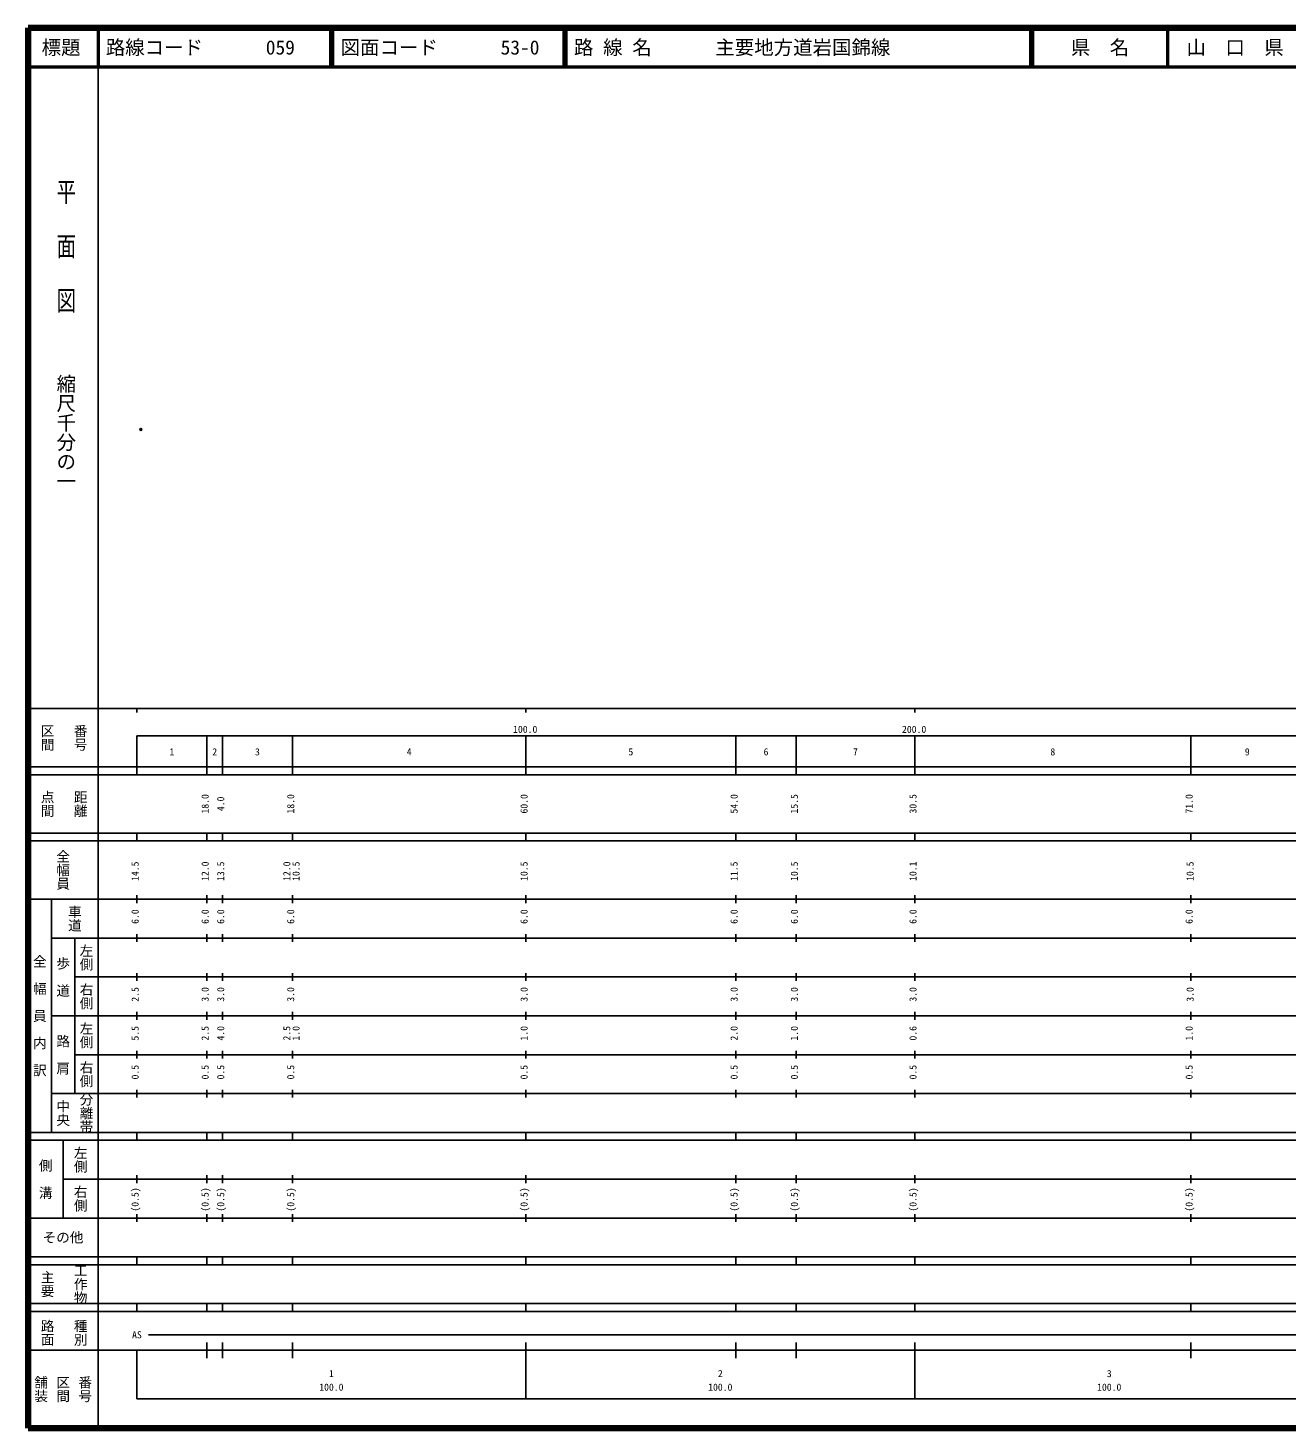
# Model space of a CAD drawing. Units: millimetres on the paper. Extents: x 40 to 680, y 20 to 380.
# Drawn here: x 40 to 363.7, y 20 to 380 of the extents above; entities that cross this region are included whole.
import ezdxf
from ezdxf.enums import TextEntityAlignment as Align

# ---------------------------------------------------------------- set-up
doc = ezdxf.new("R2010")
doc.units = ezdxf.units.MM
doc.header["$PDMODE"] = 32
doc.header["$PDSIZE"] = 0.5
doc.layers.add('M-OTRS', color=6, linetype='Continuous')
doc.layers.add('M-TTL-TXT', color=7, linetype='Continuous')
for name, color, linetype, lineweight in [('M-TTL', 2, 'Continuous', 140), ('M-TTL-BAND', 7, 'Continuous', 25), ('M-TTL-LINE', 7, 'Continuous', 50)]:
    doc.layers.add(name, color=color, linetype=linetype, lineweight=lineweight)
doc.styles.add('@ＭＳ ゴシック', font='')
doc.styles.add('ＭＳ ゴシック', font='')
doc.styles.get('@ＭＳ ゴシック').set_extended_font_data('@MS Gothic')
doc.styles.get('ＭＳ ゴシック').set_extended_font_data('MS Gothic')

msp = doc.modelspace()

# ---------------------------------------------------------------- linework, layer by layer
at = {"layer": 'M-OTRS'}
msp.add_point((69.038, 276.781), dxfattribs=at)
at = {"layer": 'M-TTL'}
for p, q in [((40, 380), (40, 20)), ((680, 380), (40, 380)), ((40, 20), (680, 20))]:
    msp.add_line(p, q, dxfattribs=at)
at = {"layer": 'M-TTL-BAND'}
for p, q in [((58, 370), (58, 20)), ((40, 205), (579, 205)), ((68, 205), (68, 204)), ((168, 205), (168, 204)), ((268, 205), (268, 204)), ((68, 198), (579, 198)), ((68, 198), (68, 188)), ((86, 188), (86, 198)), ((90, 188), (90, 198)), ((108, 188), (108, 198)), ((168, 188), (168, 198)), ((222, 188), (222, 198)), ((237.5, 188), (237.5, 198)), ((268, 188), (268, 198)), ((339, 188), (339, 198)), ((40, 190), (579, 190)), ((40, 188), (579, 188)), ((40, 173), (579, 173)), ((68, 171), (68, 173)), ((86, 171), (86, 173)), ((90, 171), (90, 173)), ((108, 171), (108, 173)), ((168, 171), (168, 173)), ((222, 171), (222, 173)), ((237.5, 171), (237.5, 173)), ((268, 171), (268, 173)), ((339, 171), (339, 173)), ((40, 171), (579, 171)), ((40, 156), (579, 156)), ((46, 96), (46, 156)), ((68, 155), (68, 157)), ((86, 155), (86, 157)), ((90, 155), (90, 157)), ((108, 155), (108, 157)), ((168, 155), (168, 157)), ((222, 155), (222, 157)), ((237.5, 155), (237.5, 157)), ((268, 155), (268, 157)), ((339, 155), (339, 157)), ((46, 146), (579, 146)), ((52, 146), (52, 106)), ((68, 145), (68, 147)), ((86, 145), (86, 147)), ((90, 145), (90, 147)), ((108, 145), (108, 147)), ((168, 145), (168, 147)), ((222, 145), (222, 147)), ((237.5, 145), (237.5, 147)), ((268, 145), (268, 147)), ((339, 145), (339, 147)), ((68, 135), (68, 137)), ((86, 135), (86, 137)), ((90, 135), (90, 137)), ((108, 135), (108, 137)), ((168, 135), (168, 137)), ((222, 135), (222, 137)), ((237.5, 135), (237.5, 137)), ((268, 135), (268, 137)), ((339, 135), (339, 137)), ((52, 136), (579, 136)), ((46, 126), (579, 126)), ((68, 125), (68, 127)), ((86, 125), (86, 127)), ((90, 125), (90, 127)), ((108, 125), (108, 127)), ((168, 125), (168, 127)), ((222, 125), (222, 127)), ((237.5, 125), (237.5, 127)), ((268, 125), (268, 127)), ((339, 125), (339, 127)), ((52, 116), (579, 116)), ((68, 115), (68, 117)), ((86, 115), (86, 117)), ((90, 115), (90, 117)), ((108, 115), (108, 117)), ((168, 115), (168, 117)), ((222, 115), (222, 117)), ((237.5, 115), (237.5, 117)), ((268, 115), (268, 117)), ((339, 115), (339, 117)), ((46, 106), (579, 106)), ((68, 105), (68, 107)), ((86, 105), (86, 107)), ((90, 105), (90, 107)), ((108, 105), (108, 107)), ((168, 105), (168, 107)), ((222, 105), (222, 107)), ((237.5, 105), (237.5, 107)), ((268, 105), (268, 107)), ((339, 105), (339, 107)), ((40, 96), (579, 96)), ((40, 94), (579, 94)), ((49, 94), (49, 74)), ((68, 94), (68, 96)), ((86, 94), (86, 96)), ((90, 94), (90, 96)), ((108, 94), (108, 96)), ((168, 94), (168, 96)), ((222, 94), (222, 96)), ((237.5, 94), (237.5, 96)), ((268, 94), (268, 96)), ((339, 94), (339, 96)), ((49, 84), (579, 84)), ((68, 83), (68, 85)), ((86, 83), (86, 85)), ((90, 83), (90, 85)), ((108, 83), (108, 85)), ((168, 83), (168, 85)), ((222, 83), (222, 85)), ((237.5, 83), (237.5, 85)), ((268, 83), (268, 85)), ((339, 83), (339, 85)), ((40, 74), (579, 74)), ((68, 73), (68, 75)), ((86, 73), (86, 75)), ((90, 73), (90, 75)), ((108, 73), (108, 75)), ((168, 73), (168, 75)), ((222, 73), (222, 75)), ((237.5, 73), (237.5, 75)), ((268, 73), (268, 75)), ((339, 73), (339, 75)), ((40, 64), (579, 64)), ((40, 62), (579, 62)), ((68, 62), (68, 64)), ((86, 62), (86, 64)), ((90, 62), (90, 64)), ((108, 62), (108, 64)), ((168, 62), (168, 64)), ((222, 62), (222, 64)), ((237.5, 62), (237.5, 64)), ((268, 62), (268, 64)), ((339, 62), (339, 64)), ((40, 52), (579, 52)), ((68, 50), (68, 52)), ((86, 50), (86, 52)), ((90, 50), (90, 52)), ((108, 50), (108, 52)), ((168, 50), (168, 52)), ((222, 50), (222, 52)), ((237.5, 50), (237.5, 52)), ((268, 50), (268, 52)), ((339, 50), (339, 52)), ((40, 50), (579, 50)), ((71, 44), (565, 44)), ((40, 40), (579, 40)), ((68, 40), (68, 27.5)), ((86, 38), (86, 42)), ((90, 38), (90, 42)), ((108, 38), (108, 42)), ((168, 27.5), (168, 42)), ((222, 38), (222, 42)), ((237.5, 38), (237.5, 42)), ((268, 27.5), (268, 42)), ((339, 38), (339, 42)), ((68, 27.5), (579, 27.5))]:
    msp.add_line(p, q, dxfattribs=at)
at = {"layer": 'M-TTL-LINE'}
for p, q in [((58, 380), (58, 370)), ((117.75, 380), (117.75, 370)), ((118.25, 380), (118.25, 370)), ((177.75, 380), (177.75, 370)), ((178.25, 380), (178.25, 370)), ((297.75, 380), (297.75, 370)), ((298.25, 380), (298.25, 370)), ((333, 380), (333, 370)), ((40, 370), (680, 370))]:
    msp.add_line(p, q, dxfattribs=at)

# ---------------------------------------------------------------- texts
at = {"layer": 'M-TTL-BAND', "style": '@ＭＳ ゴシック', "width": 1.4}
msp.add_text('平  面  図', height=3.666, rotation=270, dxfattribs=at).set_placement((49.777, 306.475), align=Align.MIDDLE_RIGHT)
at = {"layer": 'M-TTL-BAND', "style": '@ＭＳ ゴシック'}
msp.add_text('縮尺千分の一', height=3.666, rotation=270, dxfattribs=at).set_placement((49.777, 261.03), align=Align.MIDDLE_RIGHT)
for s, p in [('区間', (45, 197.5)), ('番号', (53.5, 197.5)), ('点間', (45, 180.5)), ('距離', (53.5, 180.5)), ('全幅員', (49, 163.5)), ('車道', (52, 151)), ('左側', (55, 141)), ('全\u3000幅\u3000員\u3000内\u3000訳', (43, 126)), ('歩\u3000道', (49, 136)), ('右側', (55, 131)), ('左側', (55, 121)), ('路\u3000肩', (49, 116)), ('右側', (55, 111)), ('分離帯', (55, 101)), ('中央', (49, 101)), ('左側', (53.5, 89)), ('側\u3000溝', (44.5, 84)), ('右側', (53.5, 79)), ('工作物', (53.5, 57)), ('主要', (45, 57)), ('路面', (45, 44.5)), ('種別', (53.5, 44.5)), ('舗装', (43.333, 30)), ('区間', (49, 30)), ('番号', (54.667, 30))]:
    msp.add_text(s, height=2.566, rotation=270, dxfattribs=at).set_placement(p, align=Align.MIDDLE_CENTER)
at = {"layer": 'M-TTL-BAND', "style": 'ＭＳ ゴシック'}
for s, p in [('100.0', (167.844, 198.195)), ('200.0', (267.844, 198.195)), ('1', (77, 192.405)), ('2', (88, 192.405)), ('3', (99, 192.405)), ('4', (138, 192.405)), ('5', (195, 192.405)), ('6', (229.75, 192.405)), ('7', (252.75, 192.405)), ('8', (303.5, 192.405)), ('9', (353.5, 192.405)), ('AS', (68, 42.5)), ('1', (118, 32.523)), ('2', (218, 32.523)), ('3', (318, 32.523)), ('100.0', (118, 29.033)), ('100.0', (218, 29.033)), ('100.0', (318, 29.033))]:
    msp.add_text(s, height=1.833, dxfattribs=at).set_placement(p, align=Align.BOTTOM_CENTER)
for s, p in [('18.0', (87, 180.5)), ('4.0', (91, 180.5)), ('18.0', (109, 180.5)), ('60.0', (169, 180.5)), ('54.0', (223, 180.5)), ('15.5', (238.5, 180.5)), ('30.5', (269, 180.5)), ('71.0', (340, 180.5)), ('14.5', (69, 163.174)), ('12.0', (87, 163.174)), ('13.5', (91, 163.174)), ('12.0', (108, 163.174)), ('10.5', (110.37, 163.174)), ('10.5', (169, 163.174)), ('11.5', (223, 163.174)), ('10.5', (238.5, 163.174)), ('10.1', (269, 163.174)), ('10.5', (340.25, 163.174)), ('6.0', (69, 151.5)), ('6.0', (87, 151.5)), ('6.0', (91, 151.5)), ('6.0', (109, 151.5)), ('6.0', (169, 151.5)), ('6.0', (223, 151.5)), ('6.0', (238.5, 151.5)), ('6.0', (269, 151.5)), ('6.0', (340, 151.5)), ('2.5', (69, 131.5)), ('3.0', (87, 131.5)), ('3.0', (91, 131.5)), ('3.0', (109, 131.5)), ('3.0', (169, 131.5)), ('3.0', (223, 131.5)), ('3.0', (238.5, 131.5)), ('3.0', (269, 131.5)), ('3.0', (340.25, 131.5)), ('5.5', (69, 121.5)), ('2.5', (87, 121.5)), ('4.0', (91, 121.5)), ('2.5', (108, 121.5)), ('1.0', (110.37, 121.5)), ('1.0', (169, 121.5)), ('2.0', (223, 121.5)), ('1.0', (238.5, 121.5)), ('0.6', (269, 121.5)), ('1.0', (340, 121.5)), ('0.5', (69, 111.5)), ('0.5', (87, 111.5)), ('0.5', (91, 111.5)), ('0.5', (109, 111.5)), ('0.5', (169, 111.5)), ('0.5', (223, 111.5)), ('0.5', (238.5, 111.5)), ('0.5', (269, 111.5)), ('0.5', (340, 111.5)), ('(0.5)', (69, 78.764)), ('(0.5)', (87, 78.764)), ('(0.5)', (91, 78.764)), ('(0.5)', (109, 78.764)), ('(0.5)', (169, 78.764)), ('(0.5)', (223, 78.764)), ('(0.5)', (238.5, 78.764)), ('(0.5)', (269, 78.764)), ('(0.5)', (340, 78.764))]:
    msp.add_text(s, height=1.833, rotation=90, dxfattribs=at).set_placement(p, align=Align.BOTTOM_CENTER)
msp.add_text('その他', height=2.566, dxfattribs=at).set_placement((49, 69), align=Align.MIDDLE_CENTER)
at = {"layer": 'M-TTL-TXT', "style": 'ＭＳ ゴシック'}
for s, p in [('標題', (48.5, 375)), ('県\u3000名', (315.625, 375)), ('山\u3000口\u3000県', (350.375, 375))]:
    msp.add_text(s, height=3.666, dxfattribs=at).set_placement(p, align=Align.MIDDLE_CENTER)
for s, p in [('路線コード', (60, 375)), ('059', (101.142, 375)), ('図面コード', (120.38, 375)), ('53-0', (161.521, 375)), ('路 線 名', (180.38, 375)), ('主要地方道岩国錦線', (216.734, 375))]:
    msp.add_text(s, height=3.666, dxfattribs=at).set_placement(p, align=Align.MIDDLE_LEFT)

doc.saveas('drawing.dxf')
